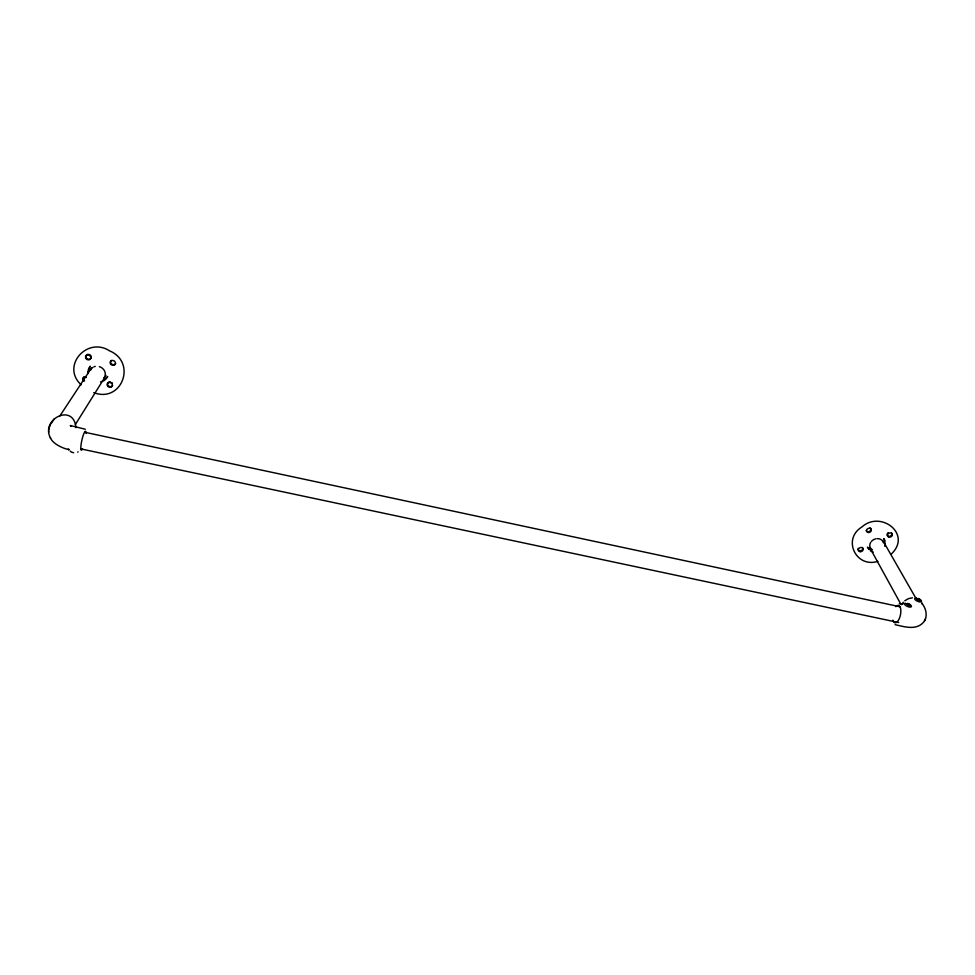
<?xml version="1.0" encoding="UTF-8"?>
<svg xmlns="http://www.w3.org/2000/svg" width="975" height="975" viewBox="0 0 975 975"><rect width="100%" height="100%" fill="white"/><g stroke="black" fill="none" stroke-linecap="round" stroke-linejoin="round"><path stroke-width="1.46" d="M50.615 438.214C39.926 419.347 73.673 402.395 75.953 427.696M88.152 373.535L88.347 369.525L90.163 366.21L89.237 368.111M88.883 370.207L88.932 369.501M48.823 429.841L49.152 428.013M922.057 603.098L921.887 603.842M49.286 427.525L49.615 426.526M884.873 546.341L884.934 540.65M895.087 624.658C903.484 626.498 914.562 630.24 922.07 623.695C928.395 618.503 926.64 608.875 921.85 603.245M925.153 619.588L925.507 618.686M49.798 426.063L50.237 425.1M901.753 604.683L903.313 602.233M924.495 620.807L924.958 619.954M107.323 377.118L107.689 376.508L104.459 380.457L100.535 381.981M75.38 424.491L106.019 375.412M59.902 415.911L91.418 368.026M50.956 423.857L54.368 418.738M903.142 603.671L902.265 604.342L899.267 603.708M891.54 553.849C912.149 533.849 880.498 510.035 861.912 526.975C841.925 539.126 856.062 568.364 877.866 561.344M106.897 377.678L105.885 378.69M904.776 600.783L908.322 598.687L912.417 597.797M105.02 379.324L105.751 378.824M898.682 622.538L80.681 448.866M85.325 429.232L70.237 425.502L71.333 426.441M84.971 432.303L900.473 606.864M93.758 392.645C121.875 403.37 137.146 362.273 109.493 350.817C87.275 336.363 60.706 365.869 81.132 384.845M873.259 552.118L870.322 550.838M868.591 548.547L869.213 549.071M868.932 549.559L867.445 547.097L867.787 547.609M50.31 437.69C53.308 445.027 65.971 449.365 69.152 449.585L68.128 449.122L68.75 449.865M884.678 540.15L883.789 538.59L884.276 539.711M883.009 540.845L915.818 598.138M869.7 547.487L900.668 603.842M88.006 371.755L88.03 372.645M48.75 431.096L48.774 432.144M918.316 598.54A3.693 1.426 23.4 0 1 921.204 601.733A3.693 1.426 23.4 0 1 915.635 600.173A3.693 1.426 23.4 0 1 916.695 598.089M895.842 606.669A8.897 3.839 -78.5 0 1 900.705 608.912A8.897 3.839 -78.5 0 1 898.133 620.758A8.897 3.839 -78.5 0 1 892.905 620.21M907.396 603.367A3.729 1.462 23.4 0 1 911.418 606.523A3.729 1.462 23.4 0 1 906.628 606.084A3.729 1.462 23.4 0 1 905.275 603.172M104.447 377.142A7.763 6.691 27.4 0 1 103.679 378.117M90.577 370.317A7.763 6.691 27.4 0 1 92.844 367.404M93.978 366.795A7.763 6.691 27.4 0 1 95.245 366.393M99.377 366.612A7.763 6.691 27.4 0 1 104.995 376.033M115.623 363.541A2.73 2.364 27.7 0 1 111.723 364.114A2.73 2.364 27.7 0 1 111.272 360.384M112.576 385.527A2.706 2.34 26.4 0 1 109.322 386.429A2.706 2.34 26.4 0 1 107.616 383.443A2.706 2.34 26.4 0 1 110.504 381.908M111.979 382.7A2.706 2.34 26.4 0 1 112.491 383.346M84.642 380.957A2.73 2.34 27.4 0 1 84.447 376.655M91.248 357.386A2.754 2.377 28.6 0 1 88.567 359.239A2.754 2.377 28.6 0 1 85.946 356.716A2.754 2.377 28.6 0 1 88.079 354.339M88.908 354.4A2.754 2.377 28.6 0 1 91.223 356.618M83.533 381.115A2.73 2.34 27.4 0 1 86.422 377.483M82.534 448.914A9.677 1.645 -77.5 0 1 80.888 446.355A9.677 1.645 -77.5 0 1 83.765 433.863A9.677 1.645 -77.5 0 1 86.093 433.412M78.024 451.791A4.046 1.767 7.2 0 1 77.695 452.156M73.673 452.717A4.046 1.767 7.2 0 1 71.126 451.888M70.566 451.486A4.046 1.767 7.2 0 1 70.212 451.047M872.467 549.888A7.032 5.813 -23.1 0 1 870.797 542.197M871.565 541.235A7.032 5.813 -23.1 0 1 876.025 538.785M877.293 538.639A7.032 5.813 -23.1 0 1 883.374 542.77M891.516 532.886A2.486 2.047 -23.9 0 1 889.688 536.335A2.486 2.047 -23.9 0 1 887.226 533.764M887.603 533.154A2.486 2.047 -23.9 0 1 888.176 532.643M862.388 547.438A2.462 2.035 -22.4 0 1 860.608 550.851A2.462 2.035 -22.4 0 1 858.122 548.316M870.041 527.804A2.486 2.06 -23.4 0 1 869.81 531.241A2.486 2.06 -23.4 0 1 866.166 530.437M910.15 605.512L908.797 605.694L906.238 603.72L909.553 604.427L910.15 605.512M920.242 600.368L918.901 600.551L916.366 598.613L919.632 599.308L920.242 600.368M85.629 357.862A2.754 2.377 28.6 0 0 90.139 359.312A2.754 2.377 28.6 0 0 88.762 355.107A2.754 2.377 28.6 0 0 85.629 357.862M107.616 386.051A2.706 2.34 26.4 0 0 112.174 386.185A2.706 2.34 26.4 0 0 109.553 382.492A2.706 2.34 26.4 0 0 107.616 386.051M110.638 364.041A2.73 2.377 27.7 0 0 115.233 364.187A2.73 2.377 27.7 0 0 112.588 360.433A2.73 2.377 27.7 0 0 110.638 364.041M868.286 532.496A2.486 2.06 -23.4 0 0 871.284 529.571A2.486 2.06 -23.4 0 0 867.226 529.084A2.486 2.06 -23.4 0 0 868.286 532.496M860.157 551.679A2.462 2.035 -22.4 0 0 863.119 548.779A2.462 2.035 -22.4 0 0 859.085 548.303A2.462 2.035 -22.4 0 0 860.157 551.679M889.261 537.14A2.486 2.047 -23.9 0 0 892.271 534.227A2.486 2.047 -23.9 0 0 888.225 533.739A2.486 2.047 -23.9 0 0 889.261 537.14"/></g></svg>
